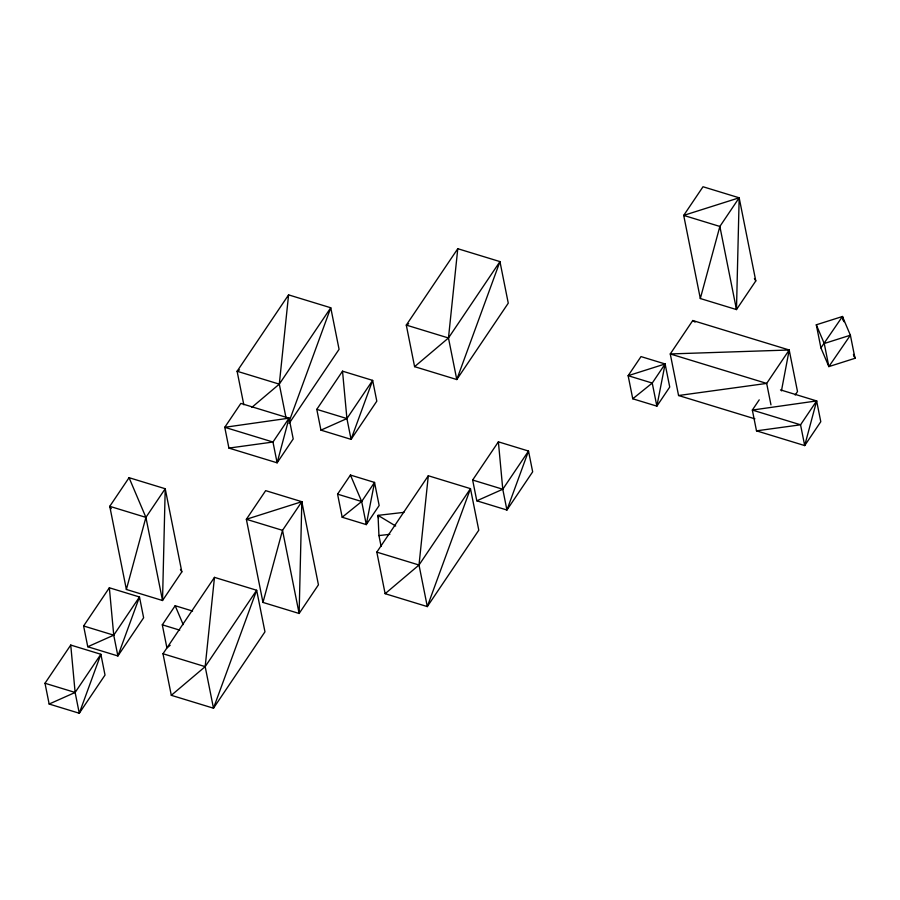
<?xml version="1.0" encoding="UTF-8"?>
<svg xmlns="http://www.w3.org/2000/svg" width="900" height="900" viewBox="0 0 900 900"><rect width="100%" height="100%" fill="white"/><g stroke="black" fill="none" stroke-linecap="round" stroke-linejoin="round"><path stroke-width="1.35" d="M301.826 501.694L299.126 613.474L262.969 602.426L246.364 519.289L265.669 490.646L301.826 501.694L318.431 584.831L299.126 613.474L282.521 530.336L301.826 501.694L246.364 519.289L282.521 530.336L262.969 602.426M739.17 197.797L736.481 309.577L700.324 298.53L683.707 215.393L703.012 186.75L739.17 197.797L755.786 280.935L736.481 309.577L719.865 226.451L739.17 197.797L683.707 215.393L719.865 226.451L700.324 298.53M171.304 695.317L205.178 666.641L256.657 590.254L213.491 708.21L205.178 666.641L214.481 577.361L256.657 590.254L264.96 631.822L213.491 708.21L171.304 695.317L163.001 653.749L214.481 577.361M285.986 417.668L279.293 384.142L288.585 294.874L330.761 307.766L339.075 349.324L289.159 423.394M385.132 593.696L419.006 565.02L470.475 488.644L427.309 606.589L419.006 565.02L428.299 475.751L470.475 488.644L478.789 530.201L427.309 606.589L385.132 593.696L376.819 552.127L428.299 475.751M414.596 366.66L448.47 337.984L499.95 261.596L456.784 379.541L448.47 337.984L457.774 248.704L499.95 261.596L508.264 303.165L456.784 379.541L414.596 366.66L406.294 325.091L457.774 248.704M781.436 390.892L789.199 349.999L692.775 320.524L670.264 353.947L678.566 395.516L754.898 418.838M665.111 363.96L656.865 406.147L632.756 398.79L628.144 375.694L641.014 356.591L665.111 363.96L669.735 387.056L656.865 406.147L652.241 383.062L665.111 363.96L628.144 375.694L652.241 383.062L632.756 398.79M289.058 418.162L277.121 462.814L228.915 448.088L224.764 427.298L240.851 403.425L289.058 418.162L293.209 438.941L277.121 462.814L272.97 442.035L289.058 418.162L224.764 427.298L272.97 442.035L228.915 448.088M780.48 389.88L816.637 400.928L804.701 445.579L756.495 430.841L752.344 410.062L759.229 399.836M126.371 589.466L145.912 517.376L165.218 488.734L129.06 477.686L109.755 506.329L126.371 589.466L162.529 600.514L181.834 571.871L165.218 488.734L162.529 600.514L145.912 517.376L129.06 477.686M289.507 420.469L330.761 307.766L279.293 384.142L251.764 407.441M288.585 294.874L237.105 371.25L243.81 404.775M45 683.258L70.74 645.064L100.867 654.266L105.019 675.056L79.279 713.25L49.151 704.036L45 683.258L75.127 692.46L79.279 713.25L100.867 654.266L75.127 692.46L49.151 704.036M83.61 625.972L109.35 587.779L139.477 596.981L143.629 617.771L117.889 655.954L87.761 646.751L83.61 625.972L113.737 635.175L117.889 655.954L139.477 596.981L113.737 635.175L87.761 646.751M170.167 645.289L166.916 647.91L162.304 624.825L175.174 605.722L192.578 611.044M316.789 409.365L342.529 371.171L372.656 380.385L376.808 401.164L351.067 439.358L320.94 430.144L316.789 409.365L346.916 418.567L351.067 439.358L372.656 380.385L346.916 418.567L320.94 430.144M337.567 494.145L350.438 475.054L374.535 482.423L379.159 505.519L366.289 524.61L342.18 517.241L337.567 494.145L361.676 501.514L366.289 524.61L374.535 482.423L361.676 501.514L342.18 517.241M472.646 480.026L498.386 441.832L528.514 451.046L532.665 471.825L506.925 510.019L476.798 500.816L472.646 480.026L502.774 489.24L506.925 510.019L528.514 451.046L502.774 489.24L476.798 500.816M678.566 395.516L766.676 383.411L670.264 353.947L789.199 349.999L766.676 383.411L770.962 404.865M820.913 347.884L842.445 316.507L850.387 335.216L855 358.301L828.855 366.604L820.913 347.884L816.3 324.799L842.445 316.507L844.009 321.728M795.173 395.021L797.501 391.556L789.199 349.999M816.637 400.928L800.55 424.8L804.701 445.579L820.789 421.706L816.637 400.928L752.344 410.062L800.55 424.8L756.495 430.841M239.501 369.866L237.105 371.25L279.293 384.142M408.69 323.696L406.294 325.091L448.47 337.984M824.242 343.507L850.387 335.216L828.855 366.604L824.242 343.507L816.3 324.799M403.976 512.347L378.034 515.363L378.945 535.579L381.116 546.446M378.945 535.579L389.869 534.319M376.819 552.127L419.006 565.02M145.912 517.376L109.755 506.329L111.285 508.646M162.304 624.825L179.708 630.135M163.001 653.749L205.178 666.641M395.674 526.016L378.034 515.363L378.574 518.074M692.775 320.524L695.104 322.11M754.414 278.494L755.786 280.935M180.461 569.419L181.834 571.871M853.414 354.566L855 358.301L853.819 354.386M350.438 475.054L361.676 501.514M175.174 605.722L183.195 624.623M842.445 316.507L843.255 320.58M498.386 441.832L502.774 489.24M342.529 371.171L346.916 418.567M109.35 587.779L113.737 635.175M70.74 645.064L75.127 692.46"/></g></svg>
